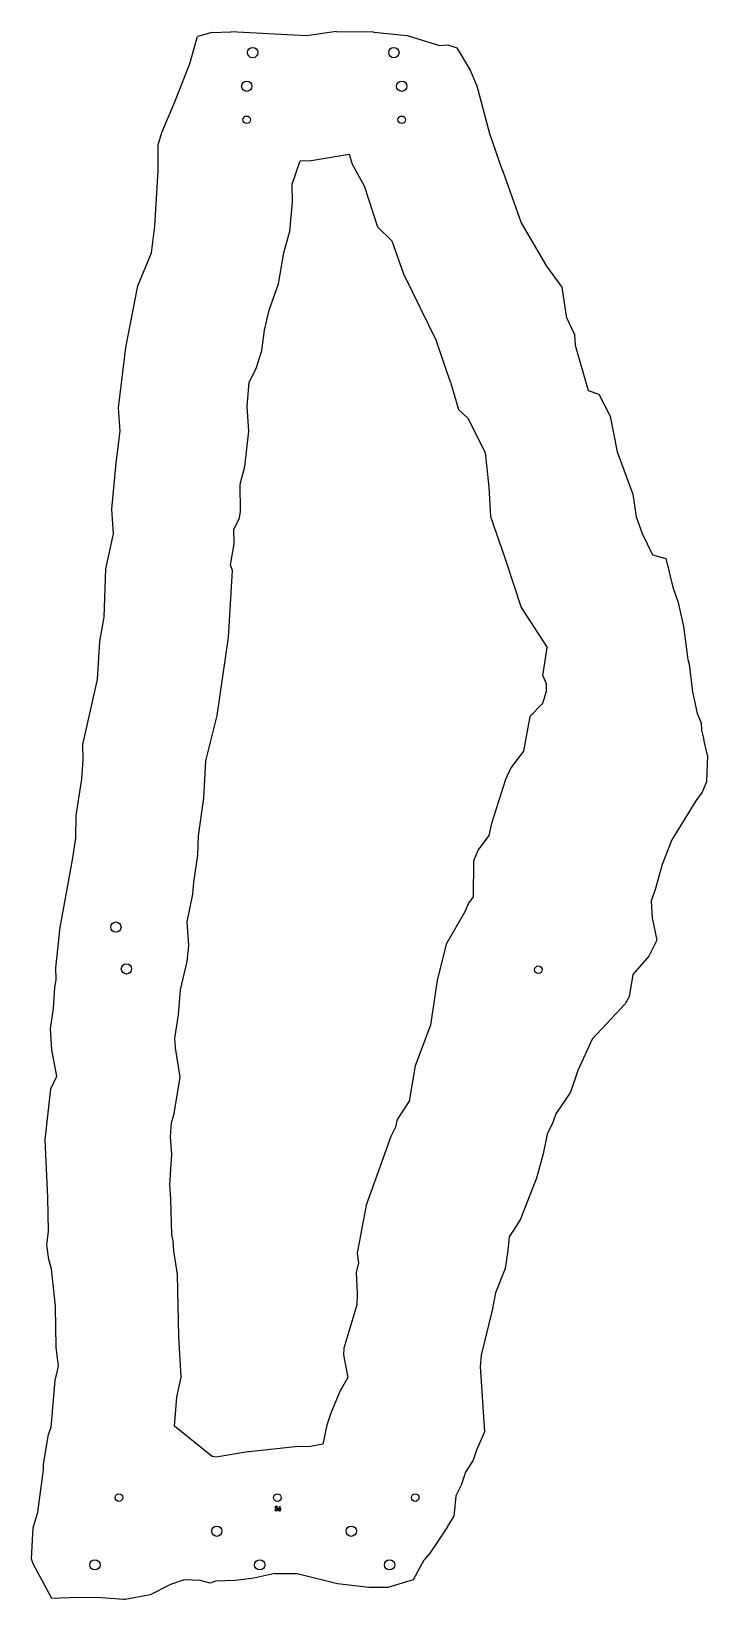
# Model space of a CAD drawing. Header units: millimetres. Extents: x 130 to 935, y 248 to 2115.
import ezdxf

# ---------------------------------------------------------------- set-up
doc = ezdxf.new("R2010")
doc.units = ezdxf.units.MM
doc.linetypes.add('SLD-Durchgehend', pattern=[0])

msp = doc.modelspace()

# ---------------------------------------------------------------- linework, layer by layer
at = {"color": 7, "linetype": 'SLD-Durchgehend', "lineweight": 25}
for p, q in [((344.9, 2114), (327.8, 2109.2)), ((344.9, 2114), (367.5, 2114.5)), ((457.4, 2110), (367.5, 2114.5)), ((493.2, 2115.2), (457.4, 2110)), ((493.2, 2115.2), (536.9, 2114.7)), ((536.9, 2114.7), (537.8, 2114.3)), ((537.8, 2114.3), (577.1, 2110.2)), ((577.1, 2110.2), (615.8, 2098.3)), ((318.4, 2075.4), (327.8, 2109.2)), ((615.8, 2098.3), (625.7, 2099)), ((625.7, 2099), (636.5, 2095.4)), ((636.5, 2095.4), (652.2, 2069.1)), ((300.2, 2029.4), (317.6, 2073.8)), ((317.6, 2073.8), (318.4, 2075.4)), ((652.2, 2069.1), (660, 2050.4)), ((660, 2050.4), (675.1, 1993.8)), ((285.3, 1994.7), (300.2, 2029.4)), ((281.2, 1949), (281.3, 1980)), ((281.3, 1980), (285.3, 1994.7)), ((675.1, 1993.8), (690.2, 1950.1)), ((440.3, 1933.4), (449.8, 1961)), ((449.8, 1961), (463.2, 1961.5)), ((463.2, 1961.5), (508.2, 1969.2)), ((508.2, 1969.2), (512, 1957.3)), ((277.1, 1883.2), (281.2, 1949)), ((512, 1957.3), (526, 1931.3)), ((690.2, 1950.1), (691.1, 1948.7)), ((691.1, 1948.7), (713, 1887.3)), ((440.9, 1911.8), (440.3, 1933.4)), ((526, 1931.3), (542.1, 1882.7)), ((437.7, 1877.3), (440.9, 1911.8)), ((713, 1887.3), (743, 1835.6)), ((273, 1851.6), (277.1, 1883.2)), ((430.6, 1851.5), (437.7, 1877.3)), ((542.1, 1882.7), (558.9, 1865.7)), ((257.1, 1812.4), (273, 1851.6)), ((424.1, 1814.6), (430.6, 1851.5)), ((558.9, 1865.7), (572.9, 1826.7)), ((743, 1835.6), (761.2, 1810.5)), ((242.5, 1738.8), (257.1, 1812.4)), ((413.1, 1783.4), (424.1, 1814.6)), ((572.9, 1826.7), (612.2, 1746.4)), ((761.2, 1810.5), (766.2, 1776.2)), ((407.6, 1759.3), (413.1, 1783.4)), ((766.2, 1776.2), (766.9, 1774.6)), ((766.9, 1774.6), (776.4, 1754.3)), ((404.3, 1735.2), (407.6, 1759.3)), ((233.8, 1667.2), (242.5, 1738.8)), ((628.7, 1697.4), (612.2, 1746.4)), ((776.4, 1754.3), (777, 1741.7)), ((777, 1741.7), (792.6, 1687.7)), ((397.8, 1713.9), (404.3, 1735.2)), ((389.2, 1697.7), (397.8, 1713.9)), ((386.9, 1668.6), (389.2, 1697.7)), ((628.7, 1697.4), (638.2, 1665)), ((792.6, 1687.7), (805.2, 1683.4)), ((805.2, 1683.4), (818.6, 1657.2)), ((236, 1639.1), (233.8, 1667.2)), ((388.8, 1639.3), (386.9, 1668.6)), ((638.2, 1665), (649.3, 1654.8)), ((649.3, 1654.8), (670.2, 1613.9)), ((818.6, 1657.2), (826.9, 1614.5)), ((231.2, 1601.6), (236, 1639.1)), ((384.1, 1597.1), (388.8, 1639.3)), ((670.2, 1613.9), (674.4, 1572.6)), ((826.9, 1614.5), (845.6, 1564.4)), ((225.9, 1546.4), (231.2, 1601.6)), ((378.6, 1576.1), (384.1, 1597.1)), ((379.2, 1543.6), (378.6, 1576.1)), ((674.4, 1572.6), (676.4, 1537.5)), ((845.6, 1564.4), (849.5, 1537.2)), ((227.9, 1517), (225.9, 1546.4)), ((371.2, 1522.2), (378, 1535.9)), ((378, 1535.9), (379.2, 1543.6)), ((676.4, 1537.5), (693.6, 1488.5)), ((849.5, 1537.2), (856.8, 1517.5)), ((219, 1475.4), (227.9, 1517)), ((371.5, 1505.2), (371.2, 1522.2)), ((856.8, 1517.5), (868.9, 1492.2)), ((367.2, 1480.2), (371.5, 1505.2)), ((216.9, 1417.9), (219, 1475.4)), ((369.5, 1473.4), (367.2, 1480.2)), ((693.6, 1488.5), (712.9, 1429.5)), ((868.9, 1492.2), (884.9, 1487.6)), ((884.9, 1487.6), (893.1, 1453.7)), ((364.6, 1393.7), (369.5, 1473.4)), ((893.1, 1453.7), (899.6, 1435.5)), ((712.9, 1429.5), (743.7, 1381.9)), ((899.6, 1435.5), (906.1, 1406.9)), ((211.9, 1388.8), (216.9, 1417.9)), ((906.1, 1406.9), (910.9, 1367.3)), ((208.8, 1343.7), (211.9, 1388.8)), ((351.2, 1300.6), (364.6, 1393.7)), ((738.5, 1348), (743.7, 1381.9)), ((910.9, 1367.3), (912.7, 1362)), ((738.5, 1348), (742.6, 1338.7)), ((912.7, 1362), (916.7, 1329.1)), ((191.4, 1266.4), (208.8, 1343.7)), ((742.6, 1329.5), (738.2, 1315.2)), ((742.6, 1338.7), (742.6, 1329.5)), ((916.7, 1329.1), (922.3, 1303)), ((738.2, 1315.2), (723.1, 1299.7)), ((337.9, 1246.8), (351.2, 1300.6)), ((723.1, 1299.7), (715.6, 1258.5)), ((922.3, 1303), (926.8, 1292)), ((926.8, 1292), (927.3, 1283.3)), ((927.3, 1283.3), (930.1, 1272.1)), ((934.6, 1253.3), (930.1, 1272.1)), ((191.8, 1248.2), (191.4, 1266.4)), ((715.6, 1258.5), (700.7, 1238.5)), ((934.6, 1253.3), (933.3, 1221.9)), ((190.5, 1225.4), (191.8, 1248.2)), ((335.5, 1202.4), (337.9, 1246.8)), ((700.7, 1238.5), (694.2, 1224.7)), ((183.5, 1181.9), (190.5, 1225.4)), ((694.2, 1224.7), (677.4, 1172.4)), ((933.3, 1221.9), (928.2, 1209.6)), ((329, 1157.5), (335.5, 1202.4)), ((920.5, 1199.1), (892.2, 1152.6)), ((928.2, 1209.6), (920.5, 1199.1)), ((183.1, 1154.9), (183.5, 1181.9)), ((328.1, 1134.4), (329, 1157.5)), ((674.5, 1157.8), (661.8, 1140.8)), ((677.4, 1172.4), (674.5, 1157.8)), ((179.3, 1128.8), (183.1, 1154.9)), ((661.8, 1140.8), (656.1, 1127.6)), ((892.2, 1152.6), (880.7, 1123.4)), ((164.4, 1048.6), (179.3, 1128.8)), ((323.4, 1102.3), (328.1, 1134.4)), ((656.1, 1127.6), (655.6, 1084.9)), ((880.7, 1123.4), (872.7, 1095)), ((322.3, 1088), (323.4, 1102.3)), ((315.6, 1055.2), (322.3, 1088)), ((655.6, 1084.9), (650.1, 1077.2)), ((872.7, 1095), (867.4, 1079.8)), ((645.7, 1067.2), (623.6, 1028.4)), ((650.1, 1077.2), (645.7, 1067.2)), ((867.4, 1079.8), (868.7, 1060)), ((159.5, 1000.6), (164.4, 1048.6)), ((317.7, 1027.1), (315.6, 1055.2)), ((868.7, 1060), (874.4, 1033.3)), ((315.5, 1007.8), (317.7, 1027.1)), ((623.6, 1028.4), (613.4, 986.8)), ((874.4, 1033.3), (864.8, 1014.4)), ((864.8, 1014.4), (845.7, 992.4)), ((159.8, 986.5), (159.5, 1000.6)), ((307.6, 974.4), (315.5, 1007.8)), ((845.7, 992.4), (841.2, 965.7)), ((156.6, 952.5), (158.1, 976.7)), ((158.1, 976.7), (159.8, 986.5)), ((305.2, 944.4), (307.6, 974.4)), ((612.9, 985.6), (605.1, 932.2)), ((613.4, 986.8), (612.9, 985.6)), ((153.1, 927.9), (156.6, 952.5)), ((836.6, 957.6), (797.1, 915.4)), ((841.2, 965.7), (836.6, 957.6)), ((301, 916.5), (305.2, 944.4)), ((154.7, 902.7), (153.1, 927.9)), ((301.6, 905), (301, 916.5)), ((605.1, 932.2), (586.9, 883.6)), ((797.1, 915.4), (780.3, 878.2)), ((160.5, 871.6), (154.7, 902.7)), ((307.3, 870.2), (301.6, 905)), ((586.9, 883.6), (579.6, 841.7)), ((780.3, 878.2), (771.5, 852.4)), ((153.5, 856.3), (160.5, 871.6)), ((300.3, 827), (307.3, 870.2)), ((146.7, 795.6), (153.5, 856.3)), ((579.6, 841.7), (565.5, 819.8)), ((771.5, 852.4), (753.9, 826.5)), ((297, 816), (300.3, 827)), ((753.9, 826.5), (750.5, 816.2)), ((295.9, 799.4), (297, 816)), ((563.2, 810.7), (557.9, 799.7)), ((565.5, 819.8), (563.2, 810.7)), ((750.5, 816.2), (743.8, 802.5)), ((150, 727.2), (146.7, 795.6)), ((297.4, 778.1), (295.9, 799.4)), ((557.9, 799.7), (528.3, 717.8)), ((743.8, 802.5), (739.1, 778.9)), ((294.9, 742.5), (297.4, 778.1)), ((739.1, 778.9), (731, 750.1)), ((731, 750.1), (711.8, 700.6)), ((296.3, 725.2), (294.9, 742.5)), ((150.7, 687), (150, 727.2)), ((297.2, 682.8), (296.3, 725.2)), ((528.3, 717.8), (517.9, 660.9)), ((711.8, 700.6), (698.6, 680.3)), ((148.8, 670.3), (150.7, 687)), ((298.9, 675.6), (297.2, 682.8)), ((299.6, 663.5), (298.9, 675.6)), ((698.6, 680.3), (697.1, 663.8)), ((150.9, 653.2), (148.8, 670.3)), ((304, 635.5), (299.6, 663.5)), ((517.9, 660.9), (519.4, 649.1)), ((697.1, 663.8), (693.7, 642.4)), ((154.2, 641.9), (150.9, 653.2)), ((159, 597.8), (154.2, 641.9)), ((305.8, 561.4), (304, 635.5)), ((519.4, 649.1), (516.6, 637.7)), ((516.6, 637.7), (517.9, 612.9)), ((693.7, 642.4), (682.2, 613.4)), ((158.9, 596.8), (159, 597.8)), ((517.5, 599.2), (501.9, 547.7)), ((517.9, 612.9), (517.5, 599.2)), ((682.2, 613.4), (678.4, 592.8)), ((159.7, 548.8), (158.9, 596.8)), ((678.4, 592.8), (665.3, 539.4)), ((308.5, 513.1), (305.8, 561.4)), ((162.7, 526.4), (159.7, 548.8)), ((501.9, 547.7), (501.6, 539.9)), ((158.5, 509.3), (162.7, 526.4)), ((501.6, 539.9), (506.7, 512.6)), ((665.3, 539.4), (664.2, 525.9)), ((664.2, 525.9), (669.3, 447.9)), ((153.7, 453.6), (158.5, 509.3)), ((303.5, 489.2), (308.5, 513.1)), ((506.7, 512.6), (497.1, 496.1)), ((300.5, 454.7), (303.5, 489.2)), ((497.1, 496.1), (486.4, 470.2)), ((486.4, 470.2), (481.8, 456.1)), ((150.6, 445), (153.7, 453.6)), ((345.5, 418.5), (300.5, 454.7)), ((481.8, 456.1), (477, 433.3)), ((144.8, 409.5), (150.6, 445)), ((447.5, 430.7), (389.5, 424.3)), ((460, 430.3), (447.5, 430.7)), ((477, 433.3), (460, 430.3)), ((669.3, 447.9), (659.7, 426.3)), ((350.1, 418), (345.5, 418.5)), ((387.9, 424.1), (350.1, 418)), ((389.5, 424.3), (387.9, 424.1)), ((655.7, 414.2), (646.6, 400)), ((659.7, 426.3), (655.7, 414.2)), ((137.9, 352.6), (144.9, 402.8)), ((144.9, 402.8), (144.8, 409.5)), ((646.6, 400), (641.3, 384.4)), ((641.3, 384.4), (635.2, 371.7)), ((635.2, 371.7), (632.6, 347.2)), ((132.3, 333.8), (137.9, 352.6)), ((625.2, 334.9), (632.6, 347.2)), ((130.3, 297), (132.3, 333.8)), ((625.2, 334.9), (604.7, 304)), ((604.7, 304), (597.4, 295.7)), ((132.4, 290.9), (130.3, 297)), ((154.6, 249.6), (132.4, 290.9)), ((584.8, 272.4), (597.4, 295.7)), ((295.9, 266.2), (271.5, 254)), ((312, 271.8), (295.9, 266.2)), ((330.9, 271.2), (312, 271.8)), ((342.9, 268), (330.9, 271.2)), ((349.1, 270.1), (342.9, 268)), ((373.1, 270.9), (349.1, 270.1)), ((394.7, 273.8), (373.1, 270.9)), ((419.7, 279.3), (394.7, 273.8)), ((419.7, 279.3), (446.5, 279.5)), ((446.5, 279.5), (494.5, 267.7)), ((494.5, 267.7), (531.5, 263)), ((531.5, 263), (554.5, 263)), ((554.5, 263), (584.8, 272.4)), ((185.7, 250.7), (154.6, 249.6)), ((213.6, 250.6), (185.7, 250.7)), ((239.9, 248.3), (213.6, 250.6)), ((241.7, 248.5), (239.9, 248.3)), ((271.5, 254), (241.7, 248.5))]:
    msp.add_line(p, q, dxfattribs=at)
at = {"color": 2, "linetype": 'SLD-Durchgehend', "lineweight": 25, "true_color": 0xffff00}
for p, q in [((419.8, 355.6), (420.3, 355.6)), ((420.5, 358.1), (420, 358.1)), ((421.2, 356.7), (421.2, 357.3)), ((424.5, 357.1), (426, 359.4)), ((426.3, 359.1), (425, 357.1)), ((426, 359.4), (426.3, 359.1))]:
    msp.add_line(p, q, dxfattribs=at)
at = {"color": 2, "linetype": 'SLD-Durchgehend', "lineweight": 25, "true_color": 0xffff00, "flags": 128}
for points in [[(420.3, 355.6), (420.5, 355.2), (420.7, 354.9)], [(420.7, 354.9), (421.1, 354.7), (421.5, 354.6)], [(421.2, 357.3), (422.1, 357.4), (422.4, 357.7), (422.5, 357.9), (422.5, 358.1)], [(422.8, 355.7), (422.7, 355.9), (422.6, 356.2), (422.3, 356.5), (421.2, 356.7)], [(422.5, 358.1), (422.4, 358.5), (422.1, 358.7), (421.5, 358.9)], [(422.4, 357), (422.7, 356.8), (422.9, 356.6)], [(422.9, 356.6), (423.2, 356.1), (423.2, 355.7)], [(423.9, 355.6), (424.1, 356.5), (424.5, 357.1)], [(425, 357.1), (425.3, 357.1), (425.5, 357.1)]]:
    msp.add_lwpolyline(points, dxfattribs=at)
at = {"color": 7, "linetype": 'SLD-Durchgehend', "lineweight": 25}
for centre, radius in [((393.5, 2089.9), 6.12), ((561.5, 2089.9), 6.12), ((386.5, 2049.9), 6.12), ((570.8, 2049.9), 6.13), ((386.5, 2009.9), 4.5), ((570.8, 2009.9), 4.5), ((230.8, 1048.9), 6.13), ((243.4, 999.1), 6.12), ((733.3, 998.2), 4.5), ((234.4, 369.7), 4.5), ((422.9, 369.7), 4.5), ((586.8, 369.7), 4.5), ((350.8, 329.7), 6.12), ((510.8, 329.7), 6.12), ((205.9, 289.7), 6.12), ((401.9, 289.7), 6.12), ((556.4, 289.7), 6.12)]:
    msp.add_circle(centre, radius, dxfattribs=at)
at = {"color": 2, "linetype": 'SLD-Durchgehend', "lineweight": 25, "true_color": 0xffff00}
for centre, radius, start, end in [((421.5, 355.8), 1.64, 185.8326, 271.2086), ((421.5, 357.9), 1.51, 90.0685, 171.4129), ((421.5, 357.8), 1.07, 88.8961, 163.7827), ((421.6, 358), 1.38, 3.4177, 93.2713), ((421.6, 355.8), 1.15, 263.7268, 355.7156), ((421.6, 355.8), 1.66, 267.488, 358.5314), ((421.8, 358.1), 1.17, 300.1095, 0.7257), ((425.4, 355.6), 1.5, 179.2034, 270.4943), ((425.4, 355.6), 0.994, 86.7523, 180.1635), ((425.4, 355.7), 1.04, 182.7038, 272.6965), ((425.5, 355.6), 1.07, 3.7514, 93.4248), ((425.6, 355.7), 1.46, 359.196, 90.8814), ((425.5, 355.6), 1.52, 268.5584, 0.2916), ((425.5, 355.7), 1.03, 266.8809, 357.7188)]:
    msp.add_arc(centre, radius, start, end, dxfattribs=at)

doc.saveas('drawing.dxf')
